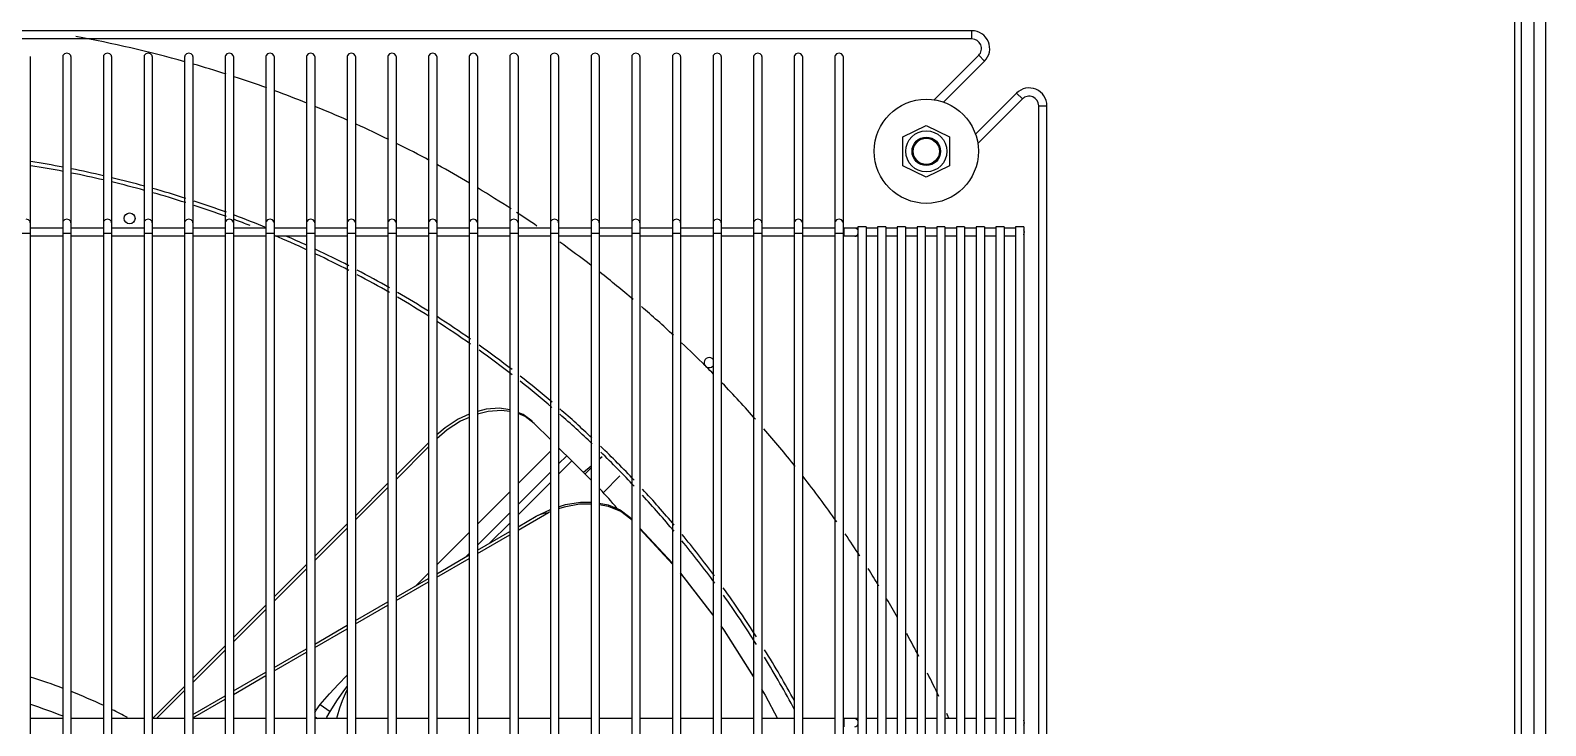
# Model space of a CAD drawing. Header units: metres. Extents: x -367 to 374, y -238 to 224.
# Drawn here: x 242.838 to 243.391, y 216.817 to 217.071 of the extents above; entities that cross this region are included whole.
import ezdxf
from ezdxf.enums import TextEntityAlignment as Align

# ---------------------------------------------------------------- set-up
doc = ezdxf.new("R2010")
doc.units = ezdxf.units.M
for name, color, linetype in [('ELE-ALIMENTADORES', 160, 'Continuous'), ('LA_BAU_BASES GERAIS_R00$0$ARQ-XREF-ATT', 8, 'Continuous'), ('LA_BAU_BASES GERAIS_R00$0$BASE', 253, 'Continuous'), ('LA_BAU_BASES GERAIS_R00$0$dutos', 31, 'Continuous')]:
    doc.layers.add(name, color=color, linetype=linetype)
doc.styles.add('LA_BAU_BASES GERAIS_R00$0$R60-125-RS', font='romans.shx', dxfattribs={"height": 0.19})
doc.styles.add('LA_BAU_BASES GERAIS_R00$0$R80-100-RS', font='romans.shx', dxfattribs={"height": 0.203})

# ---------------------------------------------------------------- blocks, each defined once
blk = doc.blocks.new('LA_BAU_BASES GERAIS_R00$0$A$C5BA41825')
at = {"layer": 'LA_BAU_BASES GERAIS_R00$0$dutos', "color": 251}
for p, q in [((-23.37037953793094, 40.29707436454305), (-23.37037953793094, 38.107074364543)), ((-23.36782953793094, 38.10962436454304), (-23.36782953793094, 40.29452436454301)), ((-23.35905136333858, 38.10962436454304), (-23.35905136333858, 40.29452436454301)), ((-23.36337953793167, 40.24862436454305), (-23.36337953793167, 38.20862436454308)), ((-23.56828463562221, 39.13095567005291), (-24.37617325248549, 39.13095567005291)), ((-23.56828463562221, 39.12795567005287), (-23.56828463562221, 39.13095567005291)), ((-23.56828463562221, 39.12795567005287), (-24.37617325248549, 39.12795567005287)), ((-23.91163084344112, 39.12149266126528), (-23.91163084344112, 38.2755585557361)), ((-23.89981084344112, 39.12149266126528), (-23.89981084344112, 38.2755585557361)), ((-23.89681084344112, 39.12149266126528), (-23.89681084344112, 38.2755585557361)), ((-23.88499084344112, 39.12149266126528), (-23.88499084344112, 38.2755585557361)), ((-23.88199084344112, 39.12149266126528), (-23.88199084344112, 38.2755585557361)), ((-23.87017084344112, 39.12149266126528), (-23.87017084344112, 38.2755585557361)), ((-23.86717084344112, 39.12149266126528), (-23.86717084344112, 38.2755585557361)), ((-23.85535084344112, 39.12149266126528), (-23.85535084344112, 38.2755585557361)), ((-23.85235084344112, 39.12149266126528), (-23.85235084344112, 38.2755585557361)), ((-23.84053084344112, 39.12149266126528), (-23.84053084344112, 38.2755585557361)), ((-23.83753084344112, 39.12149266126528), (-23.83753084344112, 38.2755585557361)), ((-23.82571084344112, 39.12149266126528), (-23.82571084344112, 38.2755585557361)), ((-23.82271084344112, 39.12149266126528), (-23.82271084344112, 38.2755585557361)), ((-23.81089084344112, 39.12149266126528), (-23.81089084344112, 38.2755585557361)), ((-23.80789084344112, 39.12149266126528), (-23.80789084344112, 38.2755585557361)), ((-23.79607084344113, 39.12149266126528), (-23.79607084344113, 38.2755585557361)), ((-23.79307084344113, 39.12149266126528), (-23.79307084344113, 38.2755585557361)), ((-23.78125084344113, 39.12149266126528), (-23.78125084344113, 38.2755585557361)), ((-23.77825084344113, 39.12149266126528), (-23.77825084344113, 38.2755585557361)), ((-23.76643084344113, 39.12149266126528), (-23.76643084344113, 38.2755585557361)), ((-23.76343084344113, 39.12149266126528), (-23.76343084344113, 38.2755585557361)), ((-23.75161084344113, 39.12149266126528), (-23.75161084344113, 38.2755585557361)), ((-23.74861084344113, 39.12149266126528), (-23.74861084344113, 38.2755585557361)), ((-23.73679084344113, 39.12149266126528), (-23.73679084344113, 38.2755585557361)), ((-23.73379084344113, 39.12149266126528), (-23.73379084344113, 38.2755585557361)), ((-23.72197084344113, 39.12149266126528), (-23.72197084344113, 38.2755585557361)), ((-23.71897084344113, 39.12149266126528), (-23.71897084344113, 38.2755585557361)), ((-23.70715084344113, 39.12149266126528), (-23.70715084344113, 38.2755585557361)), ((-23.70415084344113, 39.12149266126528), (-23.70415084344113, 38.2755585557361)), ((-23.69233084344113, 39.12149266126528), (-23.69233084344113, 38.2755585557361)), ((-23.68933084344113, 39.12149266126528), (-23.68933084344113, 38.2755585557361)), ((-23.67751084344113, 39.12149266126528), (-23.67751084344113, 38.2755585557361)), ((-23.67451084344113, 39.12149266126528), (-23.67451084344113, 38.2755585557361)), ((-23.66269084344113, 39.12149266126528), (-23.66269084344113, 38.2755585557361)), ((-23.65969084344113, 39.12149266126528), (-23.65969084344113, 38.2755585557361)), ((-23.64787084344113, 39.12149266126528), (-23.64787084344113, 38.2755585557361)), ((-23.64487084344113, 39.12149266126528), (-23.64487084344113, 38.2755585557361)), ((-23.63305084344113, 39.12149266126528), (-23.63305084344113, 38.2755585557361)), ((-23.63005084344113, 39.12149266126528), (-23.63005084344113, 38.2755585557361)), ((-23.61823084344113, 39.12149266126528), (-23.61823084344113, 38.2755585557361)), ((-23.61523084344113, 39.12149266126528), (-23.61523084344113, 38.2755585557361)), ((-23.5820639750684, 39.10572658313833), (-23.56580976188731, 39.12198079631833)), ((-23.57866002952586, 39.10488788799319), (-23.56368844154404, 39.11985947597509)), ((-23.56580976188731, 39.12198079631833), (-23.56368844154404, 39.11985947597509)), ((-23.55200703751858, 39.10817807194962), (-23.5669786255004, 39.09320648396772)), ((-23.54988571717531, 39.10605675160627), (-23.55200703751858, 39.10817807194962)), ((-23.54988571717531, 39.10605675160627), (-23.5661399303564, 39.08980253842526)), ((-23.54391084344076, 39.10358187787244), (-23.54091084344076, 39.10358187787244)), ((-23.54391084344076, 38.29569126036699), (-23.54391084344076, 39.10358187787244)), ((-23.54091084344076, 38.29569126036699), (-23.54091084344076, 39.10358187787244)), ((-23.59341084344076, 39.092276202775), (-23.58491084344149, 39.09640567005317)), ((-23.58491084344149, 39.09640567005317), (-23.57641084344112, 39.092276202775)), ((-23.59341084344076, 39.0816351373303), (-23.59341084344076, 39.092276202775)), ((-23.57641084344112, 39.092276202775), (-23.57641084344112, 39.0816351373303)), ((-23.58491084344149, 39.07750567005326), (-23.59341084344076, 39.0816351373303)), ((-23.57641084344112, 39.0816351373303), (-23.58491084344149, 39.07750567005326)), ((-23.91163084344112, 39.05695567005318), (-23.91463084344112, 39.05695567005318)), ((-23.89981084344112, 39.05895567005291), (-23.91163084344112, 39.05895567005291)), ((-23.89681084344112, 39.05695567005318), (-23.89981084344112, 39.05695567005318)), ((-23.88499084344112, 39.05895567005291), (-23.89681084344112, 39.05895567005291)), ((-23.88199084344112, 39.05695567005318), (-23.88499084344112, 39.05695567005318)), ((-23.87017084344112, 39.05895567005291), (-23.88199084344112, 39.05895567005291)), ((-23.86717084344112, 39.05695567005318), (-23.87017084344112, 39.05695567005318)), ((-23.85535084344112, 39.05895567005291), (-23.86717084344112, 39.05895567005291)), ((-23.85235084344112, 39.05695567005318), (-23.85535084344112, 39.05695567005318)), ((-23.84053084344112, 39.05895567005291), (-23.85235084344112, 39.05895567005291)), ((-23.83753084344112, 39.05695567005318), (-23.84053084344112, 39.05695567005318)), ((-23.82571084344112, 39.05895567005291), (-23.83753084344112, 39.05895567005291)), ((-23.82271084344112, 39.05695567005318), (-23.82571084344112, 39.05695567005318)), ((-23.81089084344112, 39.05895567005291), (-23.82271084344112, 39.05895567005291)), ((-23.80789084344112, 39.05695567005318), (-23.81089084344112, 39.05695567005318)), ((-23.79607084344113, 39.05895567005291), (-23.80789084344112, 39.05895567005291)), ((-23.79307084344113, 39.05695567005318), (-23.79607084344113, 39.05695567005318)), ((-23.78125084344113, 39.05895567005291), (-23.79307084344113, 39.05895567005291)), ((-23.77825084344113, 39.05695567005318), (-23.78125084344113, 39.05695567005318)), ((-23.76643084344113, 39.05895567005291), (-23.77825084344113, 39.05895567005291)), ((-23.76343084344113, 39.05695567005318), (-23.76643084344113, 39.05695567005318)), ((-23.75161084344113, 39.05895567005291), (-23.76343084344113, 39.05895567005291)), ((-23.74861084344113, 39.05695567005318), (-23.75161084344113, 39.05695567005318)), ((-23.73679084344113, 39.05895567005291), (-23.74861084344113, 39.05895567005291)), ((-23.73379084344113, 39.05695567005318), (-23.73679084344113, 39.05695567005318)), ((-23.72197084344113, 39.05895567005291), (-23.73379084344113, 39.05895567005291)), ((-23.71897084344113, 39.05695567005318), (-23.72197084344113, 39.05695567005318)), ((-23.70715084344113, 39.05895567005291), (-23.71897084344113, 39.05895567005291)), ((-23.70415084344113, 39.05695567005318), (-23.70715084344113, 39.05695567005318)), ((-23.69233084344113, 39.05895567005291), (-23.70415084344113, 39.05895567005291)), ((-23.68933084344113, 39.05695567005318), (-23.69233084344113, 39.05695567005318)), ((-23.67751084344113, 39.05895567005291), (-23.68933084344113, 39.05895567005291)), ((-23.67451084344113, 39.05695567005318), (-23.67751084344113, 39.05695567005318)), ((-23.66269084344113, 39.05895567005291), (-23.67451084344113, 39.05895567005291)), ((-23.65969084344113, 39.05695567005318), (-23.66269084344113, 39.05695567005318)), ((-23.64787084344113, 39.05895567005291), (-23.65969084344113, 39.05895567005291)), ((-23.64487084344113, 39.05695567005318), (-23.64787084344113, 39.05695567005318)), ((-23.63305084344113, 39.05895567005291), (-23.64487084344113, 39.05895567005291)), ((-23.63005084344113, 39.05695567005318), (-23.63305084344113, 39.05695567005318)), ((-23.61823084344113, 39.05895567005291), (-23.63005084344113, 39.05895567005291)), ((-23.61523084344113, 39.05695567005318), (-23.61823084344113, 39.05695567005318)), ((-23.60984738662476, 39.05895567005291), (-23.61523084344113, 39.05895567005291)), ((-23.61491084344149, 39.05595567005287), (-23.61491084344149, 39.05895567005291)), ((-23.60985119563749, 39.05945567005244), (-23.60985119563749, 38.33945567005253)), ((-23.60685500465131, 39.05945567005244), (-23.60984738662476, 39.05945567005244)), ((-23.60685119563749, 39.05945567005244), (-23.60685119563749, 38.33945567005253)), ((-23.60266250805277, 39.05895567005291), (-23.60685119563749, 39.05895567005291)), ((-23.60266631706549, 39.05945567005244), (-23.60266631706549, 38.33945567005253)), ((-23.59967012607931, 39.05945567005244), (-23.60266250805277, 39.05945567005244)), ((-23.59966631706549, 39.05945567005244), (-23.59966631706549, 38.33945567005253)), ((-23.59547762947967, 39.05895567005291), (-23.59966631706549, 39.05895567005291)), ((-23.59548143849349, 39.05945567005244), (-23.59548143849349, 38.33945567005253)), ((-23.59248524750622, 39.05945567005244), (-23.59547762947967, 39.05945567005244)), ((-23.59248143849349, 39.05945567005244), (-23.59248143849349, 38.33945567005253)), ((-23.58829275090767, 39.05895567005291), (-23.59248143849349, 39.05895567005291)), ((-23.58829655992149, 39.05945567005244), (-23.58829655992149, 38.33945567005253)), ((-23.58530036893422, 39.05945567005244), (-23.58829275090767, 39.05945567005244)), ((-23.58529655992149, 39.05945567005244), (-23.58529655992149, 38.33945567005253)), ((-23.58110787233567, 39.05895567005291), (-23.58529655992149, 39.05895567005291)), ((-23.58111168134949, 39.05945567005244), (-23.58111168134949, 38.33945567005253)), ((-23.57811549036222, 39.05945567005244), (-23.58110787233567, 39.05945567005244)), ((-23.57811168134949, 39.05945567005244), (-23.57811168134949, 38.33945567005253)), ((-23.57392299376367, 39.05895567005291), (-23.57811168134949, 39.05895567005291)), ((-23.57392680277749, 39.05945567005244), (-23.57392680277749, 38.33945567005253)), ((-23.57093061179022, 39.05945567005244), (-23.57392299376367, 39.05945567005244)), ((-23.57092680277749, 39.05945567005244), (-23.57092680277749, 38.33945567005253)), ((-23.56673811519168, 39.05895567005291), (-23.57092680277749, 39.05895567005291)), ((-23.56674192420549, 39.05945567005244), (-23.56674192420549, 38.33945567005253)), ((-23.56374573321822, 39.05945567005244), (-23.56673811519168, 39.05945567005244)), ((-23.56374192420549, 39.05945567005244), (-23.56374192420549, 38.33945567005253)), ((-23.55955323661967, 39.05895567005291), (-23.56374192420549, 39.05895567005291)), ((-23.55955704563349, 39.05945567005244), (-23.55955704563349, 38.33945567005253)), ((-23.55656085464621, 39.05945567005244), (-23.55955323661967, 39.05945567005244)), ((-23.55655704563349, 39.05945567005244), (-23.55655704563349, 38.33945567005253)), ((-23.55236835804767, 39.05895567005291), (-23.55655704563349, 39.05895567005291)), ((-23.55237216706149, 39.05945567005244), (-23.55237216706149, 38.33945567005253)), ((-23.54937597607422, 39.05945567005244), (-23.55236835804767, 39.05945567005244)), ((-23.54937216706149, 39.05945567005244), (-23.54937216706149, 38.33945567005253)), ((-23.54906192266694, 39.05745567005283), (-23.54931247891858, 39.05833734793146)), ((-23.89981084344112, 39.05595567005287), (-23.91163084344112, 39.05595567005287)), ((-23.88499084344112, 39.05595567005287), (-23.89681084344112, 39.05595567005287)), ((-23.87017084344112, 39.05595567005287), (-23.88199084344112, 39.05595567005287)), ((-23.85535084344112, 39.05595567005287), (-23.86717084344112, 39.05595567005287)), ((-23.84053084344112, 39.05595567005287), (-23.85235084344112, 39.05595567005287)), ((-23.82571084344112, 39.05595567005287), (-23.83753084344112, 39.05595567005287)), ((-23.81089084344112, 39.05595567005287), (-23.82271084344112, 39.05595567005287)), ((-23.79607084344113, 39.05595567005287), (-23.80789084344112, 39.05595567005287)), ((-23.78125084344113, 39.05595567005287), (-23.79307084344113, 39.05595567005287)), ((-23.76643084344113, 39.05595567005287), (-23.77825084344113, 39.05595567005287)), ((-23.75161084344113, 39.05595567005287), (-23.76343084344113, 39.05595567005287)), ((-23.73679084344113, 39.05595567005287), (-23.74861084344113, 39.05595567005287)), ((-23.72197084344113, 39.05595567005287), (-23.73379084344113, 39.05595567005287)), ((-23.70715084344113, 39.05595567005287), (-23.71897084344113, 39.05595567005287)), ((-23.69233084344113, 39.05595567005287), (-23.70415084344113, 39.05595567005287)), ((-23.67751084344113, 39.05595567005287), (-23.68933084344113, 39.05595567005287)), ((-23.66269084344113, 39.05595567005287), (-23.67451084344113, 39.05595567005287)), ((-23.64787084344113, 39.05595567005287), (-23.65969084344113, 39.05595567005287)), ((-23.63305084344113, 39.05595567005287), (-23.64487084344113, 39.05595567005287)), ((-23.61823084344113, 39.05595567005287), (-23.63005084344113, 39.05595567005287)), ((-23.60985119563749, 39.05595567005287), (-23.61523084344113, 39.05595567005287)), ((-23.60266631706549, 39.05595567005287), (-23.60685119563749, 39.05595567005287)), ((-23.59548143849349, 39.05595567005287), (-23.59966631706549, 39.05595567005287)), ((-23.58829655992149, 39.05595567005287), (-23.59248143849349, 39.05595567005287)), ((-23.58111168134949, 39.05595567005287), (-23.58529655992149, 39.05595567005287)), ((-23.57392680277749, 39.05595567005287), (-23.57811168134949, 39.05595567005287)), ((-23.56674192420549, 39.05595567005287), (-23.57092680277749, 39.05595567005287)), ((-23.55955704563349, 39.05595567005287), (-23.56374192420549, 39.05595567005287)), ((-23.55237216706149, 39.05595567005287), (-23.55655704563349, 39.05595567005287)), ((-23.7278464953404, 38.98767558090265), (-23.72197084344113, 38.98179992900339)), ((-23.77825084344113, 38.96882123280159), (-23.76643084344113, 38.98064123280164)), ((-23.77825084344113, 38.96727123280084), (-23.76643084344113, 38.9790912328009)), ((-23.73379084344113, 38.96573123280155), (-23.72197084344113, 38.9775512328016)), ((-23.71897084344113, 38.97879992900346), (-23.71414852295349, 38.97397760851572)), ((-23.71897084344113, 38.9728700282667), (-23.71600589272585, 38.97583497828919)), ((-23.71897084344113, 38.96915528957072), (-23.71414852295349, 38.97397760851572)), ((-23.70715084344113, 38.9669799290034), (-23.71414852295349, 38.97397760851572)), ((-23.70308803817567, 38.97552090612487), (-23.70415084344113, 38.97463409587033)), ((-23.70308456845858, 38.97551713712664), (-23.70415084344113, 38.97445086214304)), ((-23.73379084344113, 38.95805003172597), (-23.72197084344113, 38.96987002896594)), ((-23.70715084344113, 38.97213088022886), (-23.7099588114884, 38.96978789705065)), ((-23.70715084344113, 38.971450862143), (-23.70938631001095, 38.9692153955732)), ((-23.6966278402004, 38.96850348120267), (-23.7026511179204, 38.96248020348264)), ((-23.79307084344113, 38.9540012328016), (-23.78125084344113, 38.96582123280155)), ((-23.79307084344113, 38.95245123280085), (-23.78125084344113, 38.96427123280091)), ((-23.74861084344113, 38.95091123280156), (-23.73679084344113, 38.96273123280162)), ((-23.73379084344113, 38.95433529431182), (-23.72197084344113, 38.96615529053065)), ((-23.74861084344113, 38.94323003518525), (-23.73679084344113, 38.95505003242636)), ((-23.73379084344113, 38.9487173279972), (-23.7226300276604, 38.95516102799172)), ((-23.73379084344113, 38.94996505613176), (-23.72715472588149, 38.95379642039063)), ((-23.72197084344113, 38.95539374250814), (-23.7226300276604, 38.95516102799172)), ((-23.69260066322949, 38.95270857924709), (-23.6930101160324, 38.95341777230453)), ((-23.69246814085858, 38.95283098003245), (-23.6930101160324, 38.95341777230453)), ((-23.69260066322949, 38.95270857924709), (-23.69233084344113, 38.9524164898238)), ((-23.80789084344112, 38.93918123280162), (-23.79607084344113, 38.95100123280156)), ((-23.80789084344112, 38.93763123280087), (-23.79607084344113, 38.94945123280081)), ((-23.76343084344113, 38.93609123280157), (-23.75161084344113, 38.94791123280163)), ((-23.74861084344113, 38.94140872514231), (-23.73679084344113, 38.94823300532346)), ((-23.74861084344113, 38.94016099700775), (-23.73679084344113, 38.9469852771889)), ((-23.74413094582149, 38.9439951952379), (-23.73679084344113, 38.95133529527072)), ((-23.67751084344113, 38.93663683140267), (-23.68933084344113, 38.94943425271902)), ((-23.68933084344113, 38.94916888418015), (-23.67751084344113, 38.93637331794594)), ((-23.82271084344112, 38.92436123280163), (-23.81089084344112, 38.93618123280157)), ((-23.76343084344113, 38.93285239415286), (-23.75161084344113, 38.93967667433401)), ((-23.76343084344113, 38.9316046660183), (-23.75161084344113, 38.93842894619945)), ((-23.75292011165131, 38.9389207679809), (-23.75161084344113, 38.94023003588563)), ((-23.82271084344112, 38.92281123280088), (-23.81089084344112, 38.93463123280083)), ((-23.77825084344113, 38.92429606316341), (-23.76643084344113, 38.93112034334445)), ((-23.77825084344113, 38.92304833502885), (-23.76643084344113, 38.92987261521)), ((-23.77109401796294, 38.92842805827979), (-23.76643084344113, 38.93309123280164)), ((-23.66269084344113, 38.91770003725901), (-23.67451084344113, 38.93320272950336)), ((-23.67451084344113, 38.93303236004226), (-23.66269084344113, 38.91753044896848)), ((-23.83753084344112, 38.90954123280164), (-23.82571084344112, 38.92136123280159)), ((-23.83753084344112, 38.9079912328009), (-23.82571084344112, 38.91981123280084)), ((-23.79307084344113, 38.91573973217396), (-23.78125084344113, 38.922564012355)), ((-23.79307084344113, 38.9144920040394), (-23.78125084344113, 38.92131628422055)), ((-23.80789084344112, 38.90718340118451), (-23.79607084344113, 38.91400768136668)), ((-23.80789084344112, 38.90593567304995), (-23.79607084344113, 38.91275995323213)), ((-23.85235084344112, 38.89472123280154), (-23.84053084344112, 38.9065412328016)), ((-23.85235084344112, 38.89317123280091), (-23.84053084344112, 38.90499123280085)), ((-23.82271084344112, 38.89862707019506), (-23.81089084344112, 38.90545135037723)), ((-23.82271084344112, 38.8973793420605), (-23.81089084344112, 38.90420362224268)), ((-23.83753084344112, 38.89007073920561), (-23.82571084344112, 38.89689501938778)), ((-23.86711640618949, 38.87995567005328), (-23.85535084344112, 38.89172123280161)), ((-23.83753084344112, 38.88882301107105), (-23.82571084344112, 38.89564729125323)), ((-23.86556640618985, 38.87995567005328), (-23.85535084344112, 38.89017123280087)), ((-23.85235084344112, 38.88151440821616), (-23.84053084344112, 38.88833868839833)), ((-23.85235084344112, 38.8802666800816), (-23.84053084344112, 38.88709096026378)), ((-23.64402069758513, 38.88920642756773), (-23.64487084344113, 38.89054904775537)), ((-23.64487084344113, 38.89048764297434), (-23.64361882748949, 38.88851036814265)), ((-23.64361882748949, 38.88851036814265), (-23.63911773077131, 38.87995567005328)), ((-23.89981084344112, 38.87995567005328), (-23.91163084344112, 38.87995567005328)), ((-23.88499084344112, 38.87995567005328), (-23.89681084344112, 38.87995567005328)), ((-23.87017084344112, 38.87995567005328), (-23.88199084344112, 38.87995567005328)), ((-23.85535084344112, 38.87995567005328), (-23.86717084344112, 38.87995567005328)), ((-23.84053084344112, 38.87995567005328), (-23.85235084344112, 38.87995567005328)), ((-23.82571084344112, 38.87995567005328), (-23.83753084344112, 38.87995567005328)), ((-23.81089084344112, 38.87995567005328), (-23.82271084344112, 38.87995567005328)), ((-23.80789084344112, 38.88066411028956), (-23.80673106477822, 38.87995567005328)), ((-23.79607084344113, 38.87995567005328), (-23.80789084344112, 38.87995567005328)), ((-23.80597407697422, 38.88509799926783), (-23.80232628980513, 38.88251422670555)), ((-23.78125084344113, 38.87995567005328), (-23.79307084344113, 38.87995567005328)), ((-23.76643084344113, 38.87995567005328), (-23.77825084344113, 38.87995567005328)), ((-23.75161084344113, 38.87995567005328), (-23.76343084344113, 38.87995567005328)), ((-23.73679084344113, 38.87995567005328), (-23.74861084344113, 38.87995567005328)), ((-23.72197084344113, 38.87995567005328), (-23.73379084344113, 38.87995567005328)), ((-23.70715084344113, 38.87995567005328), (-23.71897084344113, 38.87995567005328)), ((-23.69233084344113, 38.87995567005328), (-23.70415084344113, 38.87995567005328)), ((-23.67751084344113, 38.87995567005328), (-23.68933084344113, 38.87995567005328)), ((-23.66269084344113, 38.87995567005328), (-23.67451084344113, 38.87995567005328)), ((-23.64787084344113, 38.87995567005328), (-23.65969084344113, 38.87995567005328)), ((-23.63305084344113, 38.87995567005328), (-23.64487084344113, 38.87995567005328)), ((-23.61823084344113, 38.87995567005328), (-23.63005084344113, 38.87995567005328)), ((-23.60985119563749, 38.87995567005328), (-23.61523084344113, 38.87995567005328)), ((-23.61491084344149, 38.87695567005323), (-23.61491084344149, 38.87995567005328)), ((-23.60266631706549, 38.87995567005328), (-23.60685119563749, 38.87995567005328)), ((-23.59548143849349, 38.87995567005328), (-23.59966631706549, 38.87995567005328)), ((-23.58829655992149, 38.87995567005328), (-23.59248143849349, 38.87995567005328)), ((-23.58111168134949, 38.87995567005328), (-23.58529655992149, 38.87995567005328)), ((-23.57392680277749, 38.87995567005328), (-23.57811168134949, 38.87995567005328)), ((-23.56674192420549, 38.87995567005328), (-23.57092680277749, 38.87995567005328)), ((-23.55955704563349, 38.87995567005328), (-23.56374192420549, 38.87995567005328)), ((-23.55237216706149, 38.87995567005328), (-23.55655704563349, 38.87995567005328))]:
    blk.add_line(p, q, dxfattribs=at)
for points in [[(-23.89831084344113, 39.12280459082672), (-23.89919252131967, 39.12255403457618), (-23.89973742821567, 39.12189806979541), (-23.89980554157713, 39.12149266126528)], [(-23.89681614530512, 39.12149266126528), (-23.89688425866658, 39.12189806979541), (-23.89742916556258, 39.12255403457618), (-23.89831084344113, 39.12280459082672)], [(-23.88349084344113, 39.12280459082672), (-23.88437252131967, 39.12255403457618), (-23.88491742821567, 39.12189806979541), (-23.88498554157713, 39.12149266126528)], [(-23.88199614530513, 39.12149266126528), (-23.88206425866658, 39.12189806979541), (-23.88260916556258, 39.12255403457618), (-23.88349084344113, 39.12280459082672)], [(-23.86867084344113, 39.12280459082672), (-23.86955252131967, 39.12255403457618), (-23.87009742821567, 39.12189806979541), (-23.87016554157713, 39.12149266126528)], [(-23.86717614530513, 39.12149266126528), (-23.86724425866658, 39.12189806979541), (-23.86778916556258, 39.12255403457618), (-23.86867084344113, 39.12280459082672)], [(-23.85385084344113, 39.12280459082672), (-23.85473252131967, 39.12255403457618), (-23.85527742821567, 39.12189806979541), (-23.85534554157713, 39.12149266126528)], [(-23.85235614530513, 39.12149266126528), (-23.85242425866658, 39.12189806979541), (-23.85296916556258, 39.12255403457618), (-23.85385084344113, 39.12280459082672)], [(-23.83903084344113, 39.12280459082672), (-23.83991252131967, 39.12255403457618), (-23.84045742821567, 39.12189806979541), (-23.84052554157713, 39.12149266126528)], [(-23.83753614530513, 39.12149266126528), (-23.83760425866658, 39.12189806979541), (-23.83814916556258, 39.12255403457618), (-23.83903084344113, 39.12280459082672)], [(-23.82421084344113, 39.12280459082672), (-23.82509252131967, 39.12255403457618), (-23.82563742821567, 39.12189806979541), (-23.82570554157713, 39.12149266126528)], [(-23.82271614530513, 39.12149266126528), (-23.82278425866658, 39.12189806979541), (-23.82332916556258, 39.12255403457618), (-23.82421084344113, 39.12280459082672)], [(-23.80939084344113, 39.12280459082672), (-23.81027252131967, 39.12255403457618), (-23.81081742821567, 39.12189806979541), (-23.81088554157713, 39.12149266126528)], [(-23.80789614530513, 39.12149266126528), (-23.80796425866658, 39.12189806979541), (-23.80850916556258, 39.12255403457618), (-23.80939084344113, 39.12280459082672)], [(-23.79457084344113, 39.12280459082672), (-23.79545252131967, 39.12255403457618), (-23.79599742821567, 39.12189806979541), (-23.79606554157713, 39.12149266126528)], [(-23.79307614530513, 39.12149266126528), (-23.79314425866658, 39.12189806979541), (-23.79368916556258, 39.12255403457618), (-23.79457084344113, 39.12280459082672)], [(-23.77975084344113, 39.12280459082672), (-23.78063252131967, 39.12255403457618), (-23.78117742821567, 39.12189806979541), (-23.78124554157713, 39.12149266126528)], [(-23.77825614530513, 39.12149266126528), (-23.77832425866658, 39.12189806979541), (-23.77886916556258, 39.12255403457618), (-23.77975084344113, 39.12280459082672)], [(-23.76493084344113, 39.12280459082672), (-23.76581252131967, 39.12255403457618), (-23.76635742821567, 39.12189806979541), (-23.76642554157713, 39.12149266126528)], [(-23.76343614530513, 39.12149266126528), (-23.76350425866658, 39.12189806979541), (-23.76404916556258, 39.12255403457618), (-23.76493084344113, 39.12280459082672)], [(-23.75011084344113, 39.12280459082672), (-23.75099252131967, 39.12255403457618), (-23.75153742821567, 39.12189806979541), (-23.75160554157713, 39.12149266126528)], [(-23.74861614530513, 39.12149266126528), (-23.74868425866658, 39.12189806979541), (-23.74922916556258, 39.12255403457618), (-23.75011084344113, 39.12280459082672)], [(-23.73529084344113, 39.12280459082672), (-23.73617252131967, 39.12255403457618), (-23.73671742821567, 39.12189806979541), (-23.73678554157713, 39.12149266126528)], [(-23.73379614530513, 39.12149266126528), (-23.73386425866658, 39.12189806979541), (-23.73440916556258, 39.12255403457618), (-23.73529084344113, 39.12280459082672)], [(-23.72047084344113, 39.12280459082672), (-23.72135252131967, 39.12255403457618), (-23.72189742821567, 39.12189806979541), (-23.72196554157713, 39.12149266126528)], [(-23.71897614530513, 39.12149266126528), (-23.71904425866658, 39.12189806979541), (-23.71958916556258, 39.12255403457618), (-23.72047084344113, 39.12280459082672)], [(-23.70565084344113, 39.12280459082672), (-23.70653252131967, 39.12255403457618), (-23.70707742821568, 39.12189806979541), (-23.70714554157713, 39.12149266126528)], [(-23.70415614530513, 39.12149266126528), (-23.70422425866658, 39.12189806979541), (-23.70476916556258, 39.12255403457618), (-23.70565084344113, 39.12280459082672)], [(-23.69083084344113, 39.12280459082672), (-23.69171252131967, 39.12255403457618), (-23.69225742821568, 39.12189806979541), (-23.69232554157713, 39.12149266126528)], [(-23.68933614530513, 39.12149266126528), (-23.68940425866658, 39.12189806979541), (-23.68994916556258, 39.12255403457618), (-23.69083084344113, 39.12280459082672)], [(-23.67601084344113, 39.12280459082672), (-23.67689252131967, 39.12255403457618), (-23.67743742821568, 39.12189806979541), (-23.67750554157713, 39.12149266126528)], [(-23.67451614530513, 39.12149266126528), (-23.67458425866658, 39.12189806979541), (-23.67512916556258, 39.12255403457618), (-23.67601084344113, 39.12280459082672)], [(-23.66119084344113, 39.12280459082672), (-23.66207252131967, 39.12255403457618), (-23.66261742821568, 39.12189806979541), (-23.66268554157713, 39.12149266126528)], [(-23.65969614530513, 39.12149266126528), (-23.65976425866658, 39.12189806979541), (-23.66030916556258, 39.12255403457618), (-23.66119084344113, 39.12280459082672)], [(-23.64637084344113, 39.12280459082672), (-23.64725252131967, 39.12255403457618), (-23.64779742821568, 39.12189806979541), (-23.64786554157713, 39.12149266126528)], [(-23.64487614530513, 39.12149266126528), (-23.64494425866658, 39.12189806979541), (-23.64548916556258, 39.12255403457618), (-23.64637084344113, 39.12280459082672)], [(-23.63155084344113, 39.12280459082672), (-23.63243252131967, 39.12255403457618), (-23.63297742821567, 39.12189806979541), (-23.63304554157713, 39.12149266126528)], [(-23.63005614530513, 39.12149266126528), (-23.63012425866658, 39.12189806979541), (-23.63066916556258, 39.12255403457618), (-23.63155084344113, 39.12280459082672)], [(-23.61673084344113, 39.12280459082672), (-23.61761252131967, 39.12255403457618), (-23.61815742821567, 39.12189806979541), (-23.61822554157713, 39.12149266126528)], [(-23.61523614530513, 39.12149266126528), (-23.61530425866658, 39.12189806979541), (-23.61584916556258, 39.12255403457618), (-23.61673084344113, 39.12280459082672)], [(-23.91163084344112, 39.06089145873545), (-23.91170425866658, 39.06129686726445), (-23.91224916556258, 39.06195283204522), (-23.91313084344112, 39.06220338829576)], [(-23.89831084344113, 39.06220338829576), (-23.89919252131967, 39.06195283204522), (-23.89973742821567, 39.06129686726445), (-23.89981084344112, 39.06089145873545)], [(-23.89681084344112, 39.06089145873545), (-23.89688425866658, 39.06129686726445), (-23.89742916556258, 39.06195283204522), (-23.89831084344113, 39.06220338829576)], [(-23.88349084344113, 39.06220338829576), (-23.88437252131967, 39.06195283204522), (-23.88491742821567, 39.06129686726445), (-23.88499084344112, 39.06089145873545)], [(-23.88199084344112, 39.06089145873545), (-23.88206425866658, 39.06129686726445), (-23.88260916556258, 39.06195283204522), (-23.88349084344113, 39.06220338829576)], [(-23.86867084344113, 39.06220338829576), (-23.86955252131967, 39.06195283204522), (-23.87009742821567, 39.06129686726445), (-23.87017084344112, 39.06089145873545)], [(-23.86717084344112, 39.06089145873545), (-23.86724425866658, 39.06129686726445), (-23.86778916556258, 39.06195283204522), (-23.86867084344113, 39.06220338829576)], [(-23.85385084344113, 39.06220338829576), (-23.85473252131967, 39.06195283204522), (-23.85527742821567, 39.06129686726445), (-23.85535084344112, 39.06089145873545)], [(-23.85235084344112, 39.06089145873545), (-23.85242425866658, 39.06129686726445), (-23.85296916556258, 39.06195283204522), (-23.85385084344113, 39.06220338829576)], [(-23.83903084344113, 39.06220338829576), (-23.83991252131967, 39.06195283204522), (-23.84045742821567, 39.06129686726445), (-23.84053084344112, 39.06089145873545)], [(-23.83753084344112, 39.06089145873545), (-23.83760425866658, 39.06129686726445), (-23.83814916556258, 39.06195283204522), (-23.83903084344113, 39.06220338829576)], [(-23.82421084344113, 39.06220338829576), (-23.82509252131967, 39.06195283204522), (-23.82563742821567, 39.06129686726445), (-23.82571084344112, 39.06089145873545)], [(-23.82271084344112, 39.06089145873545), (-23.82278425866658, 39.06129686726445), (-23.82332916556258, 39.06195283204522), (-23.82421084344113, 39.06220338829576)], [(-23.80939084344113, 39.06220338829576), (-23.81027252131967, 39.06195283204522), (-23.81081742821567, 39.06129686726445), (-23.81089084344112, 39.06089145873545)], [(-23.80789084344112, 39.06089145873545), (-23.80796425866658, 39.06129686726445), (-23.80850916556258, 39.06195283204522), (-23.80939084344113, 39.06220338829576)], [(-23.79457084344113, 39.06220338829576), (-23.79545252131967, 39.06195283204522), (-23.79599742821567, 39.06129686726445), (-23.79607084344113, 39.06089145873545)], [(-23.79307084344113, 39.06089145873545), (-23.79314425866658, 39.06129686726445), (-23.79368916556258, 39.06195283204522), (-23.79457084344113, 39.06220338829576)], [(-23.77975084344113, 39.06220338829576), (-23.78063252131967, 39.06195283204522), (-23.78117742821567, 39.06129686726445), (-23.78125084344113, 39.06089145873545)], [(-23.77825084344113, 39.06089145873545), (-23.77832425866658, 39.06129686726445), (-23.77886916556258, 39.06195283204522), (-23.77975084344113, 39.06220338829576)], [(-23.76493084344113, 39.06220338829576), (-23.76581252131967, 39.06195283204522), (-23.76635742821567, 39.06129686726445), (-23.76643084344113, 39.06089145873545)], [(-23.76343084344113, 39.06089145873545), (-23.76350425866658, 39.06129686726445), (-23.76404916556258, 39.06195283204522), (-23.76493084344113, 39.06220338829576)], [(-23.75011084344113, 39.06220338829576), (-23.75099252131967, 39.06195283204522), (-23.75153742821567, 39.06129686726445), (-23.75161084344113, 39.06089145873545)], [(-23.74861084344113, 39.06089145873545), (-23.74868425866658, 39.06129686726445), (-23.74922916556258, 39.06195283204522), (-23.75011084344113, 39.06220338829576)], [(-23.73529084344113, 39.06220338829576), (-23.73617252131967, 39.06195283204522), (-23.73671742821567, 39.06129686726445), (-23.73679084344113, 39.06089145873545)], [(-23.73379084344113, 39.06089145873545), (-23.73386425866658, 39.06129686726445), (-23.73440916556258, 39.06195283204522), (-23.73529084344113, 39.06220338829576)], [(-23.72047084344113, 39.06220338829576), (-23.72135252131967, 39.06195283204522), (-23.72189742821567, 39.06129686726445), (-23.72197084344113, 39.06089145873545)], [(-23.71897084344113, 39.06089145873545), (-23.71904425866658, 39.06129686726445), (-23.71958916556258, 39.06195283204522), (-23.72047084344113, 39.06220338829576)], [(-23.70565084344113, 39.06220338829576), (-23.70653252131967, 39.06195283204522), (-23.70707742821568, 39.06129686726445), (-23.70715084344113, 39.06089145873545)], [(-23.70415084344113, 39.06089145873545), (-23.70422425866658, 39.06129686726445), (-23.70476916556258, 39.06195283204522), (-23.70565084344113, 39.06220338829576)], [(-23.69083084344113, 39.06220338829576), (-23.69171252131967, 39.06195283204522), (-23.69225742821568, 39.06129686726445), (-23.69233084344113, 39.06089145873545)], [(-23.68933084344113, 39.06089145873545), (-23.68940425866658, 39.06129686726445), (-23.68994916556258, 39.06195283204522), (-23.69083084344113, 39.06220338829576)], [(-23.67601084344113, 39.06220338829576), (-23.67689252131967, 39.06195283204522), (-23.67743742821568, 39.06129686726445), (-23.67751084344113, 39.06089145873545)], [(-23.67451084344113, 39.06089145873545), (-23.67458425866658, 39.06129686726445), (-23.67512916556258, 39.06195283204522), (-23.67601084344113, 39.06220338829576)], [(-23.66119084344113, 39.06220338829576), (-23.66207252131967, 39.06195283204522), (-23.66261742821568, 39.06129686726445), (-23.66269084344113, 39.06089145873545)], [(-23.65969084344113, 39.06089145873545), (-23.65976425866658, 39.06129686726445), (-23.66030916556258, 39.06195283204522), (-23.66119084344113, 39.06220338829576)], [(-23.64637084344113, 39.06220338829576), (-23.64725252131967, 39.06195283204522), (-23.64779742821568, 39.06129686726445), (-23.64787084344113, 39.06089145873545)], [(-23.64487084344113, 39.06089145873545), (-23.64494425866658, 39.06129686726445), (-23.64548916556258, 39.06195283204522), (-23.64637084344113, 39.06220338829576)], [(-23.63155084344113, 39.06220338829576), (-23.63243252131967, 39.06195283204522), (-23.63297742821567, 39.06129686726445), (-23.63305084344113, 39.06089145873545)], [(-23.63005084344113, 39.06089145873545), (-23.63012425866658, 39.06129686726445), (-23.63066916556258, 39.06195283204522), (-23.63155084344113, 39.06220338829576)], [(-23.61673084344113, 39.06220338829576), (-23.61761252131967, 39.06195283204522), (-23.61815742821567, 39.06129686726445), (-23.61823084344113, 39.06089145873545)], [(-23.61523084344113, 39.06089145873545), (-23.61530425866658, 39.06129686726445), (-23.61584916556258, 39.06195283204522), (-23.61673084344113, 39.06220338829576)], [(-23.6099691314924, 39.05838341002527), (-23.61056964622913, 39.05888225482738), (-23.61097505475931, 39.05895567005291)], [(-23.61097505475931, 39.05595567005287), (-23.61056964622913, 39.05602908527828), (-23.60991368144949, 39.05657399217432), (-23.60985119563749, 39.05679387237103)], [(-23.54937216706149, 39.05652440951064), (-23.54931247891858, 39.05657399217432), (-23.54906192266694, 39.05745567005283)], [(-23.75161084344113, 38.99100300761609), (-23.75557495026113, 38.9892135119569), (-23.76040798729203, 38.98608764736264), (-23.76343084344113, 38.9834584242758)], [(-23.73679084344113, 38.99268927341291), (-23.74053011823494, 38.99320906499827), (-23.74544130049313, 38.9928439791845), (-23.74861084344113, 38.99200222322884)], [(-23.73679084344113, 38.99202200512627), (-23.73975511823458, 38.99243406499795), (-23.74466630049276, 38.99206897918521), (-23.74861084344113, 38.99102140148227)], [(-23.72862149533967, 38.98845058090194), (-23.73195545592549, 38.99096932997725), (-23.73379084344113, 38.99170271975504)], [(-23.7278464953404, 38.98767558090265), (-23.73118045592621, 38.99019432997682), (-23.73379084344113, 38.99123739663435)], [(-23.75161084344113, 38.9898781534871), (-23.75479995026076, 38.98843851195647), (-23.75963298729276, 38.98531264736232), (-23.76343084344113, 38.98200934393901)], [(-23.71897084344113, 38.95729885753462), (-23.71652364790149, 38.95809155031327), (-23.71104915973203, 38.95898122206268), (-23.70715084344113, 38.95896284431899)], [(-23.70715084344113, 38.95826689360854), (-23.71134088001022, 38.95820224285251), (-23.71701073436622, 38.95714483021902), (-23.71897084344113, 38.95645284484851)], [(-23.70415084344113, 38.95862623497874), (-23.70095649214149, 38.95800678839282), (-23.69658970116222, 38.95612591921463), (-23.6930101160324, 38.95341777230453)], [(-23.69260066322949, 38.95270857924709), (-23.69631119427822, 38.9554907827478), (-23.70085198297967, 38.95738533735653), (-23.70415084344113, 38.95796880022851)], [(-23.72715472740658, 38.95379641951035), (-23.72200275594113, 38.95631676390815), (-23.72197084344113, 38.95632710096777)], [(-23.72715472588149, 38.95379642039063), (-23.72579347947603, 38.95444945955501), (-23.72427988892076, 38.95491081455395), (-23.7226300276604, 38.95516102799172)], [(-23.64787084344113, 38.89528689425174), (-23.65898612474295, 38.91284105977684), (-23.65969084344113, 38.91376534379617)], [(-23.65969084344113, 38.91359595377173), (-23.65858351905494, 38.91214369961176), (-23.64787084344113, 38.89522546159901)], [(-23.80597407697531, 38.88509799926783), (-23.80247817350622, 38.8890689778616), (-23.79921218021894, 38.8925687704151), (-23.79617808958585, 38.89566280014492)], [(-23.80232628980513, 38.88251422670555), (-23.79966051826585, 38.88679579766335), (-23.79697996292622, 38.89053294274743), (-23.79607084344113, 38.89165171222191)], [(-23.79607084344113, 38.89053596800522), (-23.79678446653094, 38.88906353345612), (-23.79786561716076, 38.88648668049211), (-23.79884518369094, 38.88375715645577), (-23.79971797642367, 38.8808717354907), (-23.7999467092364, 38.87995567005328)], [(-23.80789084344112, 38.88222999079471), (-23.80737874922622, 38.88303854097217), (-23.80597407697531, 38.88509799926783)], [(-23.80372915231312, 38.87995567005328), (-23.8034645637284, 38.88046936488263), (-23.80232628792985, 38.88251422537689)], [(-23.60985119563749, 38.879117467735), (-23.60991368144949, 38.87933734793182), (-23.61056964622913, 38.87988225482775), (-23.61097505475931, 38.87995567005328)], [(-23.61097505475931, 38.87695567005323), (-23.61056964622913, 38.87702908527865), (-23.60991368144949, 38.87757399217469), (-23.60985119563749, 38.87779387237026)], [(-23.54906192266694, 38.8784556700532), (-23.54931247891858, 38.87933734793182), (-23.54937216706149, 38.87938693059436)], [(-23.54937216706149, 38.87752440951101), (-23.54931247891858, 38.87757399217469), (-23.54906192266694, 38.8784556700532)]]:
    blk.add_lwpolyline(points, dxfattribs=at)
for centre, radius in [((-23.58491084344149, 39.08695567005327), 0.01900000000036363), ((-23.58491084344149, 39.08695567005327), 0.007499999999999997), ((-23.58491084344149, 39.08695567005327), 0.005200000000363635), ((-23.58491084344149, 39.08695567005327), 0.004762499999999999), ((-23.87542754786731, 39.06248409960267), 0.001999999999636363)]:
    blk.add_circle(centre, radius, dxfattribs=at)
for centre, radius, start, end in [((-23.97241053793095, 38.70157436454269), 0.4341807889319999, 74.3482332457608, 79.73185581664994), ((-23.56828463562221, 39.12445567005318), 0.006499999999636361, 314.9999999997854, 90), ((-23.56828463562221, 39.12445567005318), 0.003499999999636363, 314.9999999997854, 90), ((-23.97241053793095, 38.70157436454269), 0.4341807889319999, 72.28146375657803, 73.93034141166503), ((-23.97241053793095, 38.70157436454269), 0.4341807889319999, 70.2119277946961, 71.86257887614566), ((-23.97241053793095, 38.70157436454269), 0.4341807889319999, 68.1449978367172, 69.79313698215768), ((-23.54741084344149, 39.10358187787244), 0.006499999999636361, 0, 134.9999999997854), ((-23.54741084344149, 39.10358187787244), 0.003499999999636363, 0, 134.9999999997854), ((-23.97241053793095, 38.70157436454269), 0.4341807889319999, 66.00238280720613, 67.72738588323212), ((-23.97241053793095, 38.70157436454269), 0.4341807889319999, 63.81848726063242, 65.56062771696979), ((-23.97241053793095, 38.70157436454269), 0.4341807889319999, 61.63435834056024, 63.37616713695005), ((-23.97241053793095, 38.70157436454269), 0.3850000000003635, 79.09889589365574, 80.88409502750399), ((-23.97241053793095, 38.70157436454269), 0.3864947102519999, 79.14129972803958, 80.91959764632955), ((-23.97241053793095, 38.70157436454269), 0.3850000000003635, 76.86065403969572, 78.64581388544745), ((-23.97241053793095, 38.70157436454269), 0.3864947102519999, 76.91171547047813, 78.68996974426419), ((-23.97241053793095, 38.70157436454269), 0.4341807889319999, 59.41168587743636, 61.19277116014975), ((-23.97241053793095, 38.70157436454269), 0.3850000000003635, 74.57219363375178, 76.40755118463062), ((-23.97241053793095, 38.70157436454269), 0.3864947102519999, 74.63447352184146, 76.46036610176245), ((-23.97241053793095, 38.70157436454269), 0.3864947102519999, 72.30931572173787, 74.16377134231803), ((-23.97241053793095, 38.70157436454269), 0.4341807889319999, 57.05824664880596, 58.93588607885879), ((-23.97241053793095, 38.70157436454269), 0.3850000000003635, 72.23801507174602, 74.09966628983085), ((-23.97241053793095, 38.70157436454269), 0.3864947102519999, 69.98415708954826, 71.83865097432867), ((-23.97241053793095, 38.70157436454269), 0.3850000000003635, 69.9038212754374, 71.76552268144488), ((-23.97241053793095, 38.70157436454269), 0.3864947102519999, 67.65853186758996, 69.51343548970168), ((-23.97241053793095, 38.70157436454269), 0.4341807889319999, 55.56956605619082, 56.74145736192363), ((-23.97241053793095, 38.70157436454269), 0.3850000000003635, 68.52223211627562, 69.42908722811225), ((-23.97241053793095, 38.70157436454269), 0.3850000000003635, 65.15273700469564, 67.09643240838703), ((-23.97241053793095, 38.70157436454269), 0.3864947102519999, 65.25853545955705, 66.51612963767947), ((-23.97241053793095, 38.70157436454269), 0.3864947102519999, 62.75763036218556, 64.75236425027626), ((-23.97241053793095, 38.70157436454269), 0.4341807889319999, 52.33262756861514, 54.22561513850135), ((-23.97241053793095, 38.70157436454269), 0.3850000000003635, 62.64208092386934, 64.64458935260254), ((-23.97241053793095, 38.70157436454269), 0.3864947102519999, 60.25621428092975, 62.25128289346641), ((-23.97241053793095, 38.70157436454269), 0.3850000000003635, 60.13095188062685, 62.13376385770725), ((-23.97241053793095, 38.70157436454269), 0.4341807889319999, 49.73718808917959, 51.8074298040708), ((-23.97241053793095, 38.70157436454269), 0.3864947102519999, 57.75518931076228, 59.74987316267715), ((-23.97241053793095, 38.70157436454269), 0.3850000000003635, 57.62026251499664, 59.62265014380233), ((-23.97241053793095, 38.70157436454269), 0.4341807889319999, 47.1361232157162, 49.21128379093577), ((-23.97241053793095, 38.70157436454269), 0.3850000000003635, 54.91129382180518, 57.11216085546746), ((-23.97241053793095, 38.70157436454269), 0.3864947102519999, 55.07254346219001, 57.24903715035021), ((-23.97241053793095, 38.70157436454269), 0.3864947102519999, 52.28510718310024, 54.5082342428158), ((-23.97241053793095, 38.70157436454269), 0.3850000000003635, 52.11307118653037, 54.3448021242147), ((-23.97241053793095, 38.70157436454269), 0.4341807889319999, 45.04426166732634, 46.60843164828659), ((-23.66411198133385, 39.00987292114087), 0.001849999999636363, 36.90221952808136, 314.9999999997854), ((-23.97241053793095, 38.70157436454269), 0.4341807889319999, 44.45805115554982, 44.9557383322423), ((-23.97241053793095, 38.70157436454269), 0.3850000000003635, 49.31529163976916, 51.54669271474722), ((-23.97241053793095, 38.70157436454269), 0.3864947102519999, 49.49812835255213, 51.72091382538697), ((-23.97241053793095, 38.70157436454269), 0.4341807889319999, 41.48206687198113, 43.85437176753256), ((-23.97241053793095, 38.70157436454269), 0.3850000000003635, 46.37715967724328, 48.74896738719436), ((-23.97241053793095, 38.70157436454269), 0.3864947102519999, 46.60283253667026, 48.93399252852792), ((-23.97241053793095, 38.70157436454269), 0.4341807889319999, 38.51690386295825, 40.88121352940536), ((-23.97241053793095, 38.70157436454269), 0.3864947102519999, 43.35568594795362, 45.94544531294948), ((-23.97241053793095, 38.70157436454269), 0.3850000000003635, 43.11745403163444, 45.71723809363959), ((-23.97241053793095, 38.70157436454269), 0.4341807889319999, 35.19264891387456, 37.91727641199425), ((-23.86050769888804, 38.81725115371682), 0.2144314280116363, 40.56100407708235, 43.10296594896839), ((-23.97241053793095, 38.70157436454269), 0.3864947102519999, 40.10852583106296, 42.69841479875642), ((-23.97241053793095, 38.70157436454269), 0.3850000000003635, 39.85762593099153, 42.45762786635685), ((-23.97241053793095, 38.70157436454269), 0.3864947102519999, 36.61374711492385, 39.45107282169521), ((-23.97241053793095, 38.70157436454269), 0.4341807889319999, 33.19726882363564, 34.47843737794578), ((-23.97241053793095, 38.70157436454269), 0.3850000000003635, 36.28752656240593, 39.19759375519094), ((-23.97241053793095, 38.70157436454269), 0.4341807889319999, 31.48723110838896, 32.4829644415426), ((-23.97241053793095, 38.70157436454269), 0.3864947102519999, 32.59222635823348, 35.79982036528013), ((-23.97241053793095, 38.70157436454269), 0.3850000000003635, 32.2502776490204, 35.47039704842441), ((-23.97241053793095, 38.70157436454269), 0.4341807889319999, 29.72835273085265, 30.77421715890491), ((-23.97241053793095, 38.70157436454269), 0.4341807889319999, 27.58377263151348, 28.83373910847386), ((-23.97241053793095, 38.70157436454269), 0.3850000000003635, 28.13851456513744, 31.43295118897186), ((-23.97241053793095, 38.70157436454269), 0.3864947102519999, 28.57068056794661, 31.7780537906048), ((-23.97241053793095, 38.70157436454269), 0.4341807889319999, 25.43542177781961, 26.68685653408607), ((-23.97230125691022, 38.69956275658308), 0.2047499999999999, 69.2210737802417, 72.73411044484455), ((-23.97230125691022, 38.69956275658308), 0.2047499999999999, 64.71196559389435, 68.32944011027139), ((-23.97230125691022, 38.69956275658308), 0.1952500000003635, 68.17279125868501, 71.85675672244241), ((-23.97230125691022, 38.69956275658308), 0.2047499999999999, 62.01350194223873, 63.76572665499209), ((-23.97241053793095, 38.70157436454269), 0.4341807889319999, 24.29825639855665, 24.53870703858854)]:
    blk.add_arc(centre, radius, start, end, dxfattribs=at)
blk = doc.blocks.new('LA_BAU_BASES GERAIS_R00')
at = {"layer": 'LA_BAU_BASES GERAIS_R00$0$ARQ-XREF-ATT'}
blk.add_blockref('LA_BAU_BASES GERAIS_R00$0$A$C5BA41825', (266.75, 177.9399999999999), dxfattribs=at)
at = {"layer": 'LA_BAU_BASES GERAIS_R00$0$BASE', "style": 'LA_BAU_BASES GERAIS_R00$0$R60-125-RS'}
for p in [(242.7815727361595, 218.919159373358), (358.6365727361596, 192.964159373358)]:
    blk.add_attdef('S', text='', height=0.19, rotation=90, dxfattribs=at).set_placement(p, align=Align.MIDDLE_CENTER)
at = {"layer": 'LA_BAU_BASES GERAIS_R00$0$BASE', "style": 'LA_BAU_BASES GERAIS_R00$0$R80-100-RS'}
blk.add_attdef('ACESSO', text='', height=0.203, dxfattribs=at).set_placement((365.922255870473, 191.9868442639211), align=Align.TOP_CENTER)
at = {"layer": 'LA_BAU_BASES GERAIS_R00$0$BASE', "style": 'LA_BAU_BASES GERAIS_R00$0$R60-125-RS'}
blk.add_attdef('S', text='', height=0.19, dxfattribs=at).set_placement((266.114159373358, 180.9134272638404), align=Align.MIDDLE_CENTER)

msp = doc.modelspace()

# ---------------------------------------------------------------- block references
at = {"layer": 'ELE-ALIMENTADORES', "color": 2}
msp.add_blockref('LA_BAU_BASES GERAIS_R00', (0, 0), dxfattribs=at)

doc.saveas('drawing.dxf')
